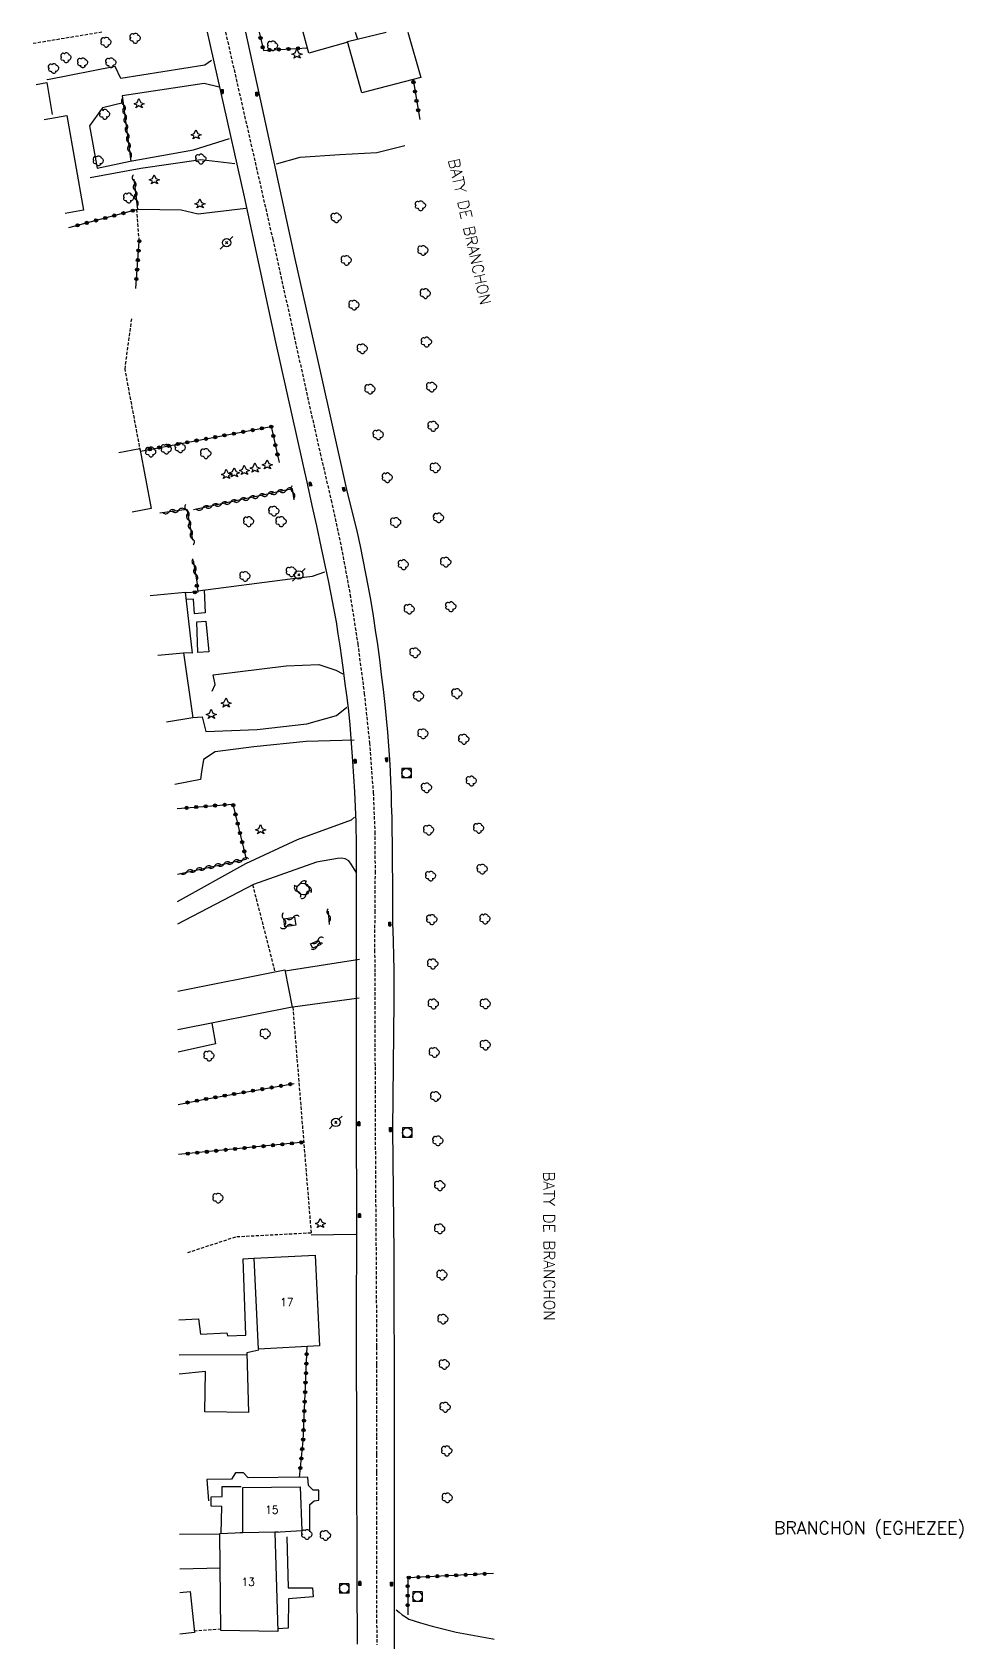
# Model space of a CAD drawing. Header units: millimetres. Extents: x 192000 to 193000, y 146000 to 147000.
# Drawn here: x 192333.4 to 192480.4, y 146746.1 to 147000 of the extents above; entities that cross this region are included whole.
import ezdxf
from ezdxf.enums import TextEntityAlignment as Align

# ---------------------------------------------------------------- set-up
doc = ezdxf.new("R2010")
doc.units = ezdxf.units.MM
doc.linetypes.add('DASHED', pattern=[0.75, 0.5, -0.25])
doc.layers.get('0').update_dxf_attribs({"linetype": 'CONTINUOUS'})
for name, color, linetype in [('W0001', 6, 'DASHED'), ('W0008', 7, 'CONTINUOUS'), ('W0017', 7, 'CONTINUOUS'), ('W0101', 7, 'CONTINUOUS'), ('W0104', 1, 'CONTINUOUS'), ('W0112', 1, 'DASHED'), ('W0300', 7, 'CONTINUOUS'), ('W0303', 7, 'CONTINUOUS'), ('W0310', 3, 'CONTINUOUS'), ('W0323', 7, 'CONTINUOUS'), ('W0330', 7, 'CONTINUOUS'), ('W0333', 7, 'CONTINUOUS'), ('W0401', 7, 'CONTINUOUS'), ('W0420', 7, 'CONTINUOUS'), ('W0473', 7, 'CONTINUOUS'), ('W0980', 7, 'CONTINUOUS'), ('W0989', 7, 'CONTINUOUS'), ('W0991', 7, 'CONTINUOUS'), ('W1102', 7, 'CONTINUOUS')]:
    doc.layers.add(name, color=color, linetype=linetype)
doc.styles.get("Standard").update_dxf_attribs({"font": 'romans.shx', "width": 0.85})

# ---------------------------------------------------------------- blocks, each defined once
blk = doc.blocks.new('T401')
for p, q in [((-0.3, 0.3), (0, 0.3)), ((-0.3, -0.25), (-0.3, 0.3)), ((-0.3, 0.15), (0, 0.15)), ((-0.3, 0), (0, 0)), ((0, 0.3), (0, -0.25)), ((-0.3, -0.15), (0, -0.15)), ((-0.3, -0.25), (-0.3, -0.3)), ((-0.3, -0.3), (0, -0.3)), ((0, -0.3), (0, -0.25))]:
    blk.add_line(p, q)
blk = doc.blocks.new('T300')
for p, q in [((-0.8, 0.51), (-0.86, 0.34)), ((-0.86, 0.34), (-0.86, 0.17)), ((-0.86, 0.17), (-0.74, 0.06)), ((-0.69, 0.63), (-0.8, 0.51)), ((-0.8, -0.06), (-0.74, 0.06)), ((-0.74, 0.06), (-0.69, 0.11)), ((-0.57, 0.69), (-0.69, 0.63)), ((-0.46, 0.69), (-0.57, 0.69)), ((-0.29, 0.63), (-0.46, 0.69)), ((-0.29, 0.63), (-0.17, 0.74)), ((-0.23, 0.57), (-0.29, 0.63)), ((-0.17, 0.74), (-0.06, 0.8)), ((-0.06, 0.8), (0.06, 0.8)), ((0.06, 0.8), (0.23, 0.74)), ((0.23, 0.74), (0.34, 0.63)), ((0.34, 0.63), (0.4, 0.51)), ((0.46, 0.46), (0.34, 0.46)), ((0.4, 0.51), (0.4, 0.46)), ((0.57, 0.4), (0.46, 0.46)), ((0.57, 0.4), (0.69, 0.29)), ((0.69, 0.29), (0.74, 0.17)), ((0.74, 0.06), (0.69, -0.17)), ((0.74, 0.17), (0.74, 0.06)), ((-0.8, -0.17), (-0.8, -0.06)), ((-0.8, -0.23), (-0.8, -0.17)), ((-0.74, -0.34), (-0.8, -0.23)), ((-0.69, -0.4), (-0.74, -0.34)), ((-0.51, -0.46), (-0.69, -0.4)), ((-0.4, -0.46), (-0.51, -0.46)), ((-0.4, -0.46), (-0.34, -0.46)), ((-0.34, -0.46), (-0.34, -0.4)), ((-0.34, -0.51), (-0.34, -0.46)), ((-0.29, -0.63), (-0.34, -0.51)), ((-0.17, -0.74), (-0.29, -0.63)), ((-0.06, -0.8), (-0.17, -0.74)), ((0.06, -0.8), (-0.06, -0.8)), ((0.17, -0.74), (0.06, -0.8)), ((0.23, -0.69), (0.17, -0.74)), ((0.29, -0.46), (0.23, -0.46)), ((0.29, -0.63), (0.23, -0.69)), ((0.46, -0.4), (0.29, -0.46)), ((0.34, -0.51), (0.29, -0.63)), ((0.34, -0.51), (0.34, -0.46)), ((0.57, -0.34), (0.46, -0.4)), ((0.63, -0.29), (0.57, -0.34)), ((0.69, -0.17), (0.63, -0.29))]:
    blk.add_line(p, q)
blk = doc.blocks.new('T303')
for p, q in [((-0.77, 0), (-0.28, 0.21)), ((-0.28, -0.21), (-0.77, 0)), ((-0.28, 0.21), (0, 0.83)), ((0, 0.83), (0.28, 0.21)), ((0.28, 0.21), (0.83, 0)), ((0.83, 0), (0.28, -0.21)), ((-0.49, -0.63), (-0.28, -0.21)), ((0, -0.35), (-0.49, -0.63)), ((0.56, -0.63), (0, -0.35)), ((0.28, -0.21), (0.56, -0.63))]:
    blk.add_line(p, q)
blk = doc.blocks.new('T420')
for p, q in [((0.75, 0.75), (-0.75, 0.75)), ((-0.75, 0.75), (-0.75, -0.75)), ((0.75, 0.75), (0.75, -0.75)), ((0.75, -0.75), (-0.75, -0.75))]:
    blk.add_line(p, q)
blk.add_ellipse((0, 0), major_axis=(-0.53, 0.53), ratio=1, start_param=3.926991, end_param=10.210176)
blk = doc.blocks.new('T473')
for p, q in [((-0.166667, 0.166667), (0.166667, -0.166667)), ((-0.166667, -0.166667), (0.166667, 0.166667)), ((0.500001, 0.500001), (1.000002, 1.000002)), ((-1.000002, -1.000002), (-0.500001, -0.500001))]:
    blk.add_line(p, q)
blk.add_ellipse((0, 0), major_axis=(0.471405, 0.471405), ratio=1, start_param=5.4977871438, end_param=11.780972451)
blk = doc.blocks.new('t323o')
at = {"color": 0, "linetype": 'Continuous'}
for radius in [0.25, 0.15]:
    blk.add_circle((0, 0), radius, dxfattribs=at)
blk = doc.blocks.new('t310o')
at = {"color": 0, "linetype": 'Continuous'}
for centre, start, end in [((-0.5, 0.38), 216.8699, 323.1304), ((0.5, -0.37), 36.8699, 143.1303)]:
    blk.add_arc(centre, 0.625, start, end, dxfattribs=at)

msp = doc.modelspace()

# ---------------------------------------------------------------- linework, layer by layer
at = {"layer": 'W0001'}
msp.add_lwpolyline([(192363.97, 147000), (192364.3, 146998.47), (192371.4, 146967.32), (192377.22, 146940.98), (192378.9, 146933.56), (192380.62, 146926.14), (192382.24, 146918.69), (192383.63, 146911.2), (192384.83, 146903.43), (192385.86, 146895.63), (192386.68, 146887.81), (192387.28, 146879.97), (192387.53, 146873.76), (192387.57, 146867.54), (192387.51, 146861.33), (192387.5, 146855.12), (192387.52, 146851.43), (192387.53, 146847.73), (192387.55, 146844.04), (192387.55, 146840.35), (192387.56, 146836.66), (192387.57, 146832.97), (192387.58, 146829.27), (192387.6, 146825.58), (192387.62, 146821.8), (192387.64, 146818.01), (192387.67, 146814.22), (192387.7, 146810.43), (192387.73, 146806.65), (192387.75, 146802.86), (192387.77, 146799.07), (192387.78, 146795.28), (192387.79, 146792.45), (192387.79, 146789.62), (192387.79, 146786.78), (192387.78, 146783.95), (192387.78, 146781.12), (192387.77, 146778.28), (192387.77, 146775.45), (192387.77, 146772.62), (192387.77, 146768.73), (192387.78, 146764.85), (192387.79, 146760.96), (192387.81, 146757.08), (192387.82, 146753.19), (192387.82, 146749.3), (192387.83, 146745.42)], dxfattribs=at)
at = {"layer": 'W0008'}
for points in [[(192361.05, 147000), (192363.14, 146990.66), (192366.88, 146973.99), (192371.83, 146951.08), (192376.91, 146928.49), (192377.61, 146925.28), (192378.31, 146922.05), (192378.99, 146918.83), (192379.68, 146915.59), (192380.16, 146913.43), (192380.61, 146911.27), (192381.03, 146909.09), (192381.42, 146906.92), (192381.7, 146905.03), (192381.99, 146903.13), (192382.26, 146901.21), (192382.52, 146899.31), (192382.82, 146897.15), (192383.1, 146894.99), (192383.37, 146892.81), (192383.6, 146890.65), (192383.82, 146887.78), (192384.02, 146884.9), (192384.18, 146882.5), (192384.32, 146880.09), (192384.43, 146877.7), (192384.52, 146875.29), (192384.57, 146871.5), (192384.58, 146867.7), (192384.58, 146863.9), (192384.58, 146860.1), (192384.58, 146844.52), (192384.6, 146827.9), (192384.63, 146813.32), (192384.6, 146794.38), (192384.62, 146776.53), (192384.68, 146755.28), (192384.73, 146745.52)], [(192390.68, 146709.17), (192390.62, 146755.08), (192390.62, 146781.63), (192390.57, 146807.19), (192390.4, 146826.82), (192390.58, 146846.96), (192390.58, 146848.72), (192390.58, 146850.45), (192390.57, 146852.21), (192390.53, 146853.94), (192390.47, 146856.64), (192390.4, 146859.33), (192390.37, 146864.62), (192390.32, 146869.9), (192390.32, 146871.95), (192390.28, 146874.01), (192390.25, 146876.05), (192390.18, 146878.1), (192390.15, 146879.86), (192390.08, 146881.64), (192390, 146883.39), (192389.9, 146885.16), (192389.75, 146887.34), (192389.58, 146889.51), (192389.4, 146891.68), (192389.18, 146893.86), (192388.9, 146896.23), (192388.61, 146898.59), (192388.31, 146900.96), (192387.99, 146903.34), (192387.66, 146905.61), (192387.31, 146907.88), (192386.93, 146910.15), (192386.52, 146912.41), (192386.12, 146914.56), (192385.71, 146916.72), (192385.26, 146918.87), (192384.77, 146921.02), (192383.1, 146927.8), (192378.9, 146946.68), (192374.95, 146964.21), (192369.27, 146990.39), (192367.16, 147000)]]:
    msp.add_lwpolyline(points, dxfattribs=at)
at = {"layer": 'W0017'}
for points in [[(192361.73, 146995.53), (192360.67, 146994.77), (192347.43, 146992.67), (192346.5, 146994.6), (192335.83, 146992.47), (192335.83, 146992.57)], [(192362.97, 146991.33), (192360.6, 146991.92), (192347.63, 146989.97)], [(192347.78, 146988.82), (192344.52, 146988.03), (192342.47, 146985.23), (192343.67, 146978.52), (192348.9, 146979.62), (192358.9, 146981.43), (192364.57, 146983.2)], [(192365.4, 146979.22), (192360.03, 146979.83), (192350.6, 146978.48), (192342.6, 146977.03)], [(192360.27, 146891.92), (192360.82, 146889.62), (192368.97, 146889.92), (192376.82, 146890.82), (192381.48, 146892.13), (192383.12, 146893.42)], [(192384.28, 146888.23), (192376.68, 146888), (192368.43, 146887.18), (192362.33, 146886.4), (192360.47, 146885.18), (192360.18, 146883.22), (192360.02, 146882.03), (192355.93, 146881.24)], [(192356.38, 146862.76), (192367.18, 146868.77), (192375.32, 146872.57), (192383.83, 146875.68), (192384.32, 146876.08)], [(192384.6, 146867.38), (192383.82, 146868.68), (192383.42, 146869.17), (192382.87, 146869.5), (192382.25, 146869.63), (192381.62, 146869.57), (192378.32, 146868.97), (192368.37, 146865.47), (192356.39, 146859.17)], [(192373.35, 146851.8), (192385.1, 146853.67)], [(192385.08, 146847.52), (192374.57, 146846.08)], [(192377.48, 146810.13), (192384.53, 146810.27)], [(192390.9, 146750.97), (192391.37, 146750.57), (192391.87, 146750.17), (192392.37, 146749.82), (192392.88, 146749.47), (192394.73, 146748.9), (192396.6, 146748.37), (192398.48, 146747.87), (192400.37, 146747.4)], [(192400.37, 146747.4), (192406.17, 146746.37), (192406.4, 146746.33)]]:
    msp.add_lwpolyline(points, dxfattribs=at)
at = {"layer": 'W0101'}
for points in [[(192335.3, 146986.23), (192338.88, 146986.87)], [(192338.88, 146986.87), (192341.53, 146971.9), (192338.63, 146971.38)], [(192347.11, 146933.67), (192350.43, 146934.3), (192352.22, 146924.8), (192349.23, 146924.23)], [(192352.04, 146911.06), (192357.6, 146911.62)], [(192357.6, 146911.62), (192358.67, 146901.97), (192357.32, 146902.03)], [(192357.32, 146902.03), (192358.77, 146891.78), (192354.65, 146891.07)], [(192366.67, 146763.78), (192366.67, 146770.27), (192375.73, 146770.38)], [(192375.73, 146770.38), (192376, 146763.4), (192373.42, 146763.26)], [(192371.72, 146763.17), (192372.2, 146747.53), (192363.22, 146747.67), (192363.03, 146762.98), (192366.67, 146763.13)], [(192366.67, 146763.13), (192366.67, 146763.78)], [(192373.42, 146763.26), (192371.72, 146763.17)]]:
    msp.add_lwpolyline(points, dxfattribs=at)
msp.add_lwpolyline([(192378.12, 146806.93), (192378.82, 146792.6), (192369.17, 146792.12), (192368.47, 146806.47)], close=True, dxfattribs=at)
at = {"layer": 'W0104'}
for points in [[(192383.25, 146998.42), (192377.13, 146996.68), (192376.2, 147000)], [(192385.48, 146990.42), (192383.22, 146998.53), (192389.31, 147000)], [(192384.41, 147000), (192384.77, 146998.9)], [(192392.72, 147000), (192394.8, 146992.82), (192385.48, 146990.42)], [(192334.06, 146991.74), (192335.72, 146992.03), (192336.6, 146987.02)], [(192356.43, 146848.62), (192373.32, 146851.97), (192374.47, 146846.07), (192356.44, 146842.51)], [(192361.78, 146843.57), (192362.37, 146840.3), (192356.46, 146838.99)], [(192356.59, 146796.74), (192359.67, 146796.9), (192359.98, 146794.48), (192364.18, 146794.7), (192364.27, 146794.18), (192367.17, 146794.33), (192366.72, 146806.38), (192368.3, 146806.48)], [(192369.22, 146791.93), (192367.33, 146791.5), (192367.6, 146782.08), (192360.67, 146782.22), (192360.77, 146788.57), (192356.62, 146788.17)], [(192363.27, 146763), (192363.37, 146767.28), (192361.67, 146767.3), (192361.68, 146768.8), (192363.4, 146768.83), (192363.42, 146770.4), (192366.43, 146770.4)], [(192356.7, 146762.9), (192363.03, 146762.95)], [(192363.1, 146757.55), (192356.72, 146757.38)], [(192356.73, 146753.69), (192358.38, 146753.82), (192359.03, 146747.37), (192356.75, 146747.08)]]:
    msp.add_lwpolyline(points, dxfattribs=at)
at = {"layer": 'W0112'}
for points in [[(192344.43, 147000), (192333.42, 146998.17)], [(192350.33, 146967.03), (192349.95, 146972)], [(192350.53, 146933.88), (192348.08, 146946.82), (192349.18, 146955.03)], [(192368.23, 146865.4), (192371.75, 146851.65)], [(192374.57, 146846.08), (192377.47, 146810.43), (192365.52, 146809.8), (192357.92, 146807.28)], [(192363.22, 146747.9), (192359.02, 146747.6)]]:
    msp.add_lwpolyline(points, dxfattribs=at)
at = {"layer": 'W0310'}
for points in [[(192347.63, 146989.97), (192349, 146979.63)], [(192349.48, 146976.8), (192350.03, 146972.02)], [(192374.77, 146926.18), (192374.52, 146927.9), (192358.9, 146924.58)], [(192353.57, 146924.1), (192357.82, 146924.68), (192358.73, 146919.82)], [(192358.87, 146916.62), (192359.48, 146912.92)], [(192356.37, 146867.1), (192367.23, 146869.43)], [(192380.4, 146859.12), (192380.22, 146861.23)]]:
    msp.add_lwpolyline(points, dxfattribs=at)
for points in [[(192376.63, 146863.83), (192376.28, 146863.8), (192375.92, 146863.87), (192375.62, 146864.03), (192375.37, 146864.3), (192375.2, 146864.62), (192375.22, 146864.92), (192375.33, 146865.18), (192375.52, 146865.42), (192375.75, 146865.6), (192376.03, 146865.68), (192376.42, 146865.63), (192376.77, 146865.47), (192377.03, 146865.18), (192377.18, 146864.83), (192377.17, 146864.53), (192377.07, 146864.25), (192376.88, 146864)], [(192375.08, 146859.03), (192373.32, 146858.77), (192373.18, 146860.02), (192374.83, 146860.27)], [(192377.38, 146856.07), (192378.57, 146856.63), (192379.03, 146856), (192377.73, 146855.4)]]:
    msp.add_lwpolyline(points, close=True, dxfattribs=at)
at = {"layer": 'W0323'}
for points in [[(192369.28, 147000), (192369.93, 146997.12), (192376.9, 146997.53)], [(192393.57, 146992.5), (192394.62, 146986.2)], [(192350.03, 146972.02), (192339.14, 146969.12)], [(192349.77, 146959.53), (192350.33, 146967.03)], [(192350.53, 146933.88), (192371.18, 146937.73), (192372.43, 146932.08)], [(192359.4, 146912.82), (192359.6, 146911.62), (192357.62, 146911.48)], [(192356.33, 146877.44), (192365.13, 146878.13), (192367.23, 146869.43)], [(192356.48, 146830.73), (192360.43, 146831.52), (192374.77, 146834.03)], [(192376.3, 146824.77), (192356.51, 146822.82)], [(192375.62, 146771.85), (192376.2, 146777.6), (192376.83, 146792.5)], [(192406.29, 146756.7), (192392.73, 146756.02), (192392.73, 146750.18)]]:
    msp.add_lwpolyline(points, dxfattribs=at)
at = {"layer": 'W0330'}
for points in [[(192371.98, 146979.23), (192375.73, 146980.27), (192382.02, 146980.68), (192387.87, 146981.03), (192392.28, 146982.1)], [(192350.2, 146972.07), (192356.93, 146971.97), (192359.63, 146971.33), (192367.18, 146972.22)], [(192359.57, 146911.82), (192374.18, 146913.68), (192377.7, 146914.13), (192379.63, 146914.83)], [(192360.6, 146911.95), (192360.73, 146908.32), (192359.08, 146908.2), (192358.88, 146910.5), (192357.73, 146910.42)], [(192361.83, 146895.97), (192362.33, 146897.03), (192362, 146898.53), (192373.53, 146899.97), (192378.68, 146900.18), (192381.38, 146899.3), (192382.47, 146898.72)], [(192358.77, 146891.8), (192360.27, 146891.92)]]:
    msp.add_lwpolyline(points, dxfattribs=at)
msp.add_lwpolyline([(192360.83, 146907), (192361.32, 146902.18), (192359.6, 146902.07), (192359.4, 146906.9)], close=True, dxfattribs=at)
at = {"layer": 'W0333'}
for points in [[(192377.27, 146763.47), (192377.27, 146767.6), (192377.97, 146768.18), (192378.7, 146768.27), (192378.68, 146769.82), (192377.77, 146769.82), (192377.08, 146770.58), (192376.97, 146771.87), (192367.52, 146771.78), (192366.77, 146772.58), (192365.53, 146772.58), (192364.88, 146771.6), (192361, 146771.52), (192361.27, 146768.17)], [(192373.62, 146762.48), (192373.87, 146754.4), (192377.68, 146754.4), (192377.77, 146753.02), (192373.92, 146752.68), (192373.83, 146748.07), (192372.18, 146747.97)]]:
    msp.add_lwpolyline(points, dxfattribs=at)
at = {"layer": 'W1102'}
for points in [[(192357.32, 146901.98), (192353.28, 146901.59)], [(192367.33, 146791.22), (192356.61, 146791.15)], [(192366.67, 146763.12), (192366.28, 146763.12)], [(192371.72, 146763.19), (192366.67, 146763.12)], [(192372.3, 146763.2), (192371.72, 146763.19)]]:
    msp.add_lwpolyline(points, dxfattribs=at)

# ---------------------------------------------------------------- block references
at = {"layer": 'W0300'}
for p in [(192345.12, 146998.4), (192349.72, 146999.03), (192338.8, 146995.97), (192371.42, 146997.83), (192336.83, 146994.27), (192341.42, 146995.17), (192345.88, 146995.17), (192344.9, 146987.03), (192343.9, 146979.68), (192360.08, 146979.97), (192348.68, 146973.82), (192394.77, 146972.6), (192381.47, 146970.7), (192395.17, 146965.53), (192383.07, 146963.97), (192395.53, 146958.73), (192384.27, 146956.9), (192385.58, 146950.02), (192395.72, 146951.08), (192386.8, 146943.63), (192396.53, 146943.97), (192396.78, 146937.78), (192356.83, 146934.38), (192388.1, 146936.43), (192352.18, 146933.73), (192354.63, 146934.17), (192360.87, 146933.47), (192389.53, 146929.67), (192397.13, 146931.22), (192371.62, 146924.37), (192367.63, 146922.73), (192372.77, 146922.73), (192390.87, 146922.6), (192397.63, 146923.32), (192367.07, 146914.08), (192374.38, 146914.82), (192392.08, 146915.93), (192398.77, 146916.32), (192399.57, 146909.3), (192393, 146908.9), (192393.93, 146902.03), (192394.47, 146895.17), (192400.52, 146895.58), (192395.18, 146889.23), (192401.62, 146888.37), (192402.8, 146881.78), (192395.73, 146880.72), (192396.08, 146874.03), (192403.97, 146874.32), (192396.37, 146866.78), (192404.52, 146867.87), (192396.57, 146859.9), (192404.97, 146860), (192396.72, 146852.9), (192396.82, 146846.58), (192405.03, 146846.6), (192370.28, 146841.87), (192361.38, 146838.38), (192396.97, 146838.92), (192405.03, 146840.1), (192397.17, 146831.97), (192397.52, 146824.97), (192397.83, 146817.9), (192362.8, 146815.93), (192397.82, 146811.08), (192398.18, 146803.8), (192398.33, 146796.82), (192398.53, 146789.68), (192398.67, 146782.92), (192398.93, 146776.02), (192399, 146768.62), (192376.83, 146762.83), (192379.77, 146762.67)]:
    msp.add_blockref('T300', p, dxfattribs=at)
at = {"layer": 'W0303'}
for p in [(192375.22, 146996.53), (192350.28, 146988.7), (192359.28, 146983.77), (192352.68, 146976.67), (192359.9, 146972.88), (192364.07, 146930.18), (192365.33, 146930.42), (192366.92, 146930.8), (192368.6, 146931.18), (192370.53, 146931.68), (192364.03, 146894.1), (192361.68, 146892.3), (192369.47, 146874.1), (192378.92, 146811.92)]:
    msp.add_blockref('T303', p, dxfattribs=at)
at = {"layer": 'W0310'}
for p, rotation in [((192347.82, 146988.56), 277.5354385256919), ((192348.02, 146987.07), 277.5354385256919), ((192348.21, 146985.58), 277.5354385256919), ((192348.41, 146984.09), 277.5354385256919), ((192348.61, 146982.61), 277.5354385256919), ((192348.8, 146981.12), 277.5354385256919), ((192349.52, 146976.49), 276.559664378757), ((192349.69, 146975), 276.559664378757), ((192349.86, 146973.51), 276.559664378757), ((192372.11, 146927.39), 191.99123883595), ((192373.57, 146927.7), 191.99123883595), ((192374.59, 146927.37), 98.28421077082616), ((192357.86, 146924.48), 280.6608834365357), ((192360.37, 146924.89), 191.99123883595), ((192361.83, 146925.21), 191.99123883595), ((192363.3, 146925.52), 191.99123883595), ((192364.77, 146925.83), 191.99123883595), ((192366.24, 146926.14), 191.99123883595), ((192367.7, 146926.45), 191.99123883595), ((192369.17, 146926.76), 191.99123883595), ((192370.64, 146927.08), 191.99123883595), ((192355.05, 146924.3), 7.810882805991972), ((192356.54, 146924.51), 7.810882805991972), ((192358.13, 146923), 280.6608834365357), ((192358.41, 146921.53), 280.6608834365357), ((192358.69, 146920.05), 280.6608834365357), ((192358.99, 146915.88), 279.4522773661055), ((192359.24, 146914.4), 279.4522773661055), ((192365.17, 146868.99), 12.09506198445243), ((192366.63, 146869.3), 12.09506198445243), ((192357.83, 146867.42), 12.09506198445243), ((192359.3, 146867.73), 12.09506198445243), ((192360.77, 146868.05), 12.09506198445243), ((192362.23, 146868.36), 12.09506198445243), ((192363.7, 146868.68), 12.09506198445243), ((192375.34, 146864.36), 117.7808839404128), ((192375.77, 146865.61), 16.34568593535041), ((192376.65, 146863.85), 213.7429233940425), ((192377.06, 146865.12), 293.1985905142232), ((192380.27, 146860.61), 94.94286544062851), ((192373.6, 146858.81), 188.5656652997585), ((192373.19, 146859.97), 96.11874043400549), ((192374.62, 146860.24), 8.615648184044362), ((192378.54, 146856.62), 25.5496903589324), ((192378.41, 146855.71), 204.7751405692386)]:
    msp.add_blockref('t310o', p, dxfattribs=dict(at, rotation=rotation))
at = {"layer": 'W0323'}
for p, rotation in [((192369.49, 146999.09), 282.7143730051918), ((192369.82, 146997.62), 282.7143730051918), ((192370.91, 146997.18), 3.417077425712112), ((192372.41, 146997.26), 3.417077425712112), ((192373.91, 146997.35), 3.417077425712112), ((192375.4, 146997.44), 3.417077425712112), ((192393.63, 146992.12), 279.4623222079397), ((192393.88, 146990.64), 279.4623222079397), ((192394.12, 146989.16), 279.4623222079397), ((192394.37, 146987.68), 279.4623222079397), ((192344.94, 146970.66), 194.9049999692374), ((192346.39, 146971.05), 194.9049999692374), ((192347.84, 146971.43), 194.9049999692374), ((192349.29, 146971.82), 194.9049999692374), ((192340.59, 146969.5), 194.9049999692374), ((192342.04, 146969.89), 194.9049999692374), ((192343.49, 146970.28), 194.9049999692374), ((192350.22, 146965.52), 85.68425912799687), ((192350.33, 146967.01), 85.68425912799687), ((192350.11, 146964.02), 85.68425912799687), ((192349.88, 146961.03), 85.68425912799687), ((192349.99, 146962.52), 85.68425912799687), ((192369.7, 146937.46), 10.5610106912149), ((192371.18, 146937.73), 10.5610106912149), ((192356.43, 146934.98), 10.5610106912149), ((192357.91, 146935.26), 10.5610106912149), ((192359.38, 146935.53), 10.5610106912149), ((192360.86, 146935.81), 10.5610106912149), ((192362.33, 146936.08), 10.5610106912149), ((192363.8, 146936.36), 10.5610106912149), ((192365.28, 146936.63), 10.5610106912149), ((192366.75, 146936.91), 10.5610106912149), ((192368.23, 146937.18), 10.5610106912149), ((192371.51, 146936.27), 282.4751097122214), ((192352.01, 146934.16), 10.5610106912149), ((192353.48, 146934.43), 10.5610106912149), ((192354.96, 146934.71), 10.5610106912149), ((192371.83, 146934.81), 282.4751097122214), ((192372.15, 146933.34), 282.4751097122214), ((192359.43, 146912.62), 279.4623222084763), ((192359.11, 146911.58), 183.8658498474281), ((192357.83, 146877.56), 4.476658748435412), ((192359.32, 146877.68), 4.476658748435412), ((192360.82, 146877.8), 4.476658748435412), ((192362.31, 146877.91), 4.476658748435412), ((192363.81, 146878.03), 4.476658748435412), ((192365.17, 146877.97), 283.5704343851802), ((192365.53, 146876.51), 283.5704343851802), ((192365.88, 146875.05), 283.5704343851802), ((192366.23, 146873.59), 283.5704343851802), ((192366.58, 146872.13), 283.5704343851802), ((192366.93, 146870.67), 283.5704343851802), ((192371.24, 146833.41), 9.955524937679183), ((192372.72, 146833.67), 9.955524937679183), ((192374.2, 146833.93), 9.955524937679183), ((192357.95, 146831.03), 11.20361937172727), ((192359.43, 146831.32), 11.20361937172727), ((192360.9, 146831.6), 9.955524937679183), ((192362.38, 146831.86), 9.955524937679183), ((192363.85, 146832.12), 9.955524937679183), ((192365.33, 146832.38), 9.955524937679183), ((192366.81, 146832.64), 9.955524937679183), ((192368.29, 146832.9), 9.955524937679183), ((192369.76, 146833.15), 9.955524937679183), ((192360.99, 146823.26), 185.6074319606991), ((192362.48, 146823.41), 185.6074319606991), ((192363.97, 146823.56), 185.6074319606991), ((192365.47, 146823.7), 185.6074319606991), ((192366.96, 146823.85), 185.6074319606991), ((192368.45, 146824), 185.6074319606991), ((192369.94, 146824.14), 185.6074319606991), ((192371.44, 146824.29), 185.6074319606991), ((192372.93, 146824.44), 185.6074319606991), ((192374.42, 146824.58), 185.6074319606991), ((192375.92, 146824.73), 185.6074319606991), ((192358, 146822.97), 185.6074319606991), ((192359.49, 146823.12), 185.6074319606991), ((192376.78, 146791.31), 87.56735350525102), ((192376.66, 146788.31), 87.56735350525102), ((192376.72, 146789.81), 87.56735350525102), ((192376.53, 146785.31), 87.56735350525102), ((192376.59, 146786.81), 87.56735350525102), ((192376.46, 146783.81), 87.56735350525102), ((192376.34, 146780.82), 87.56735350525102), ((192376.4, 146782.32), 87.56735350525102), ((192376.21, 146777.82), 87.56735350525102), ((192376.27, 146779.32), 87.56735350525102), ((192376.07, 146776.33), 84.21049118200602), ((192375.77, 146773.34), 84.21049118200602), ((192375.92, 146774.83), 84.21049118200602), ((192392.73, 146754.68), 270), ((192392.9, 146756.03), 182.8677069545504), ((192394.4, 146756.1), 182.8677069545504), ((192395.9, 146756.18), 182.8677069545504), ((192397.39, 146756.25), 182.8677069545504), ((192398.89, 146756.33), 182.8677069545504), ((192400.39, 146756.4), 182.8677069545504), ((192401.89, 146756.48), 182.8677069545504), ((192403.39, 146756.55), 182.8677069545504), ((192404.88, 146756.63), 182.8677069545504), ((192392.73, 146753.18), 270), ((192392.73, 146751.68), 270)]:
    msp.add_blockref('t323o', p, dxfattribs=dict(at, rotation=rotation))
at = {"layer": 'W0401'}
for p in [(192363.57, 146990.63), (192369.03, 146990.23)]:
    msp.add_blockref('T401', p, dxfattribs=at)
for p, rotation in [((192377.2, 146928.6), 192.6848037515379), ((192382.77, 146927.88), 12.53942499628702), ((192384.28, 146884.87), 183.9632395777003), ((192389.53, 146885.18), 3.950626039536067), ((192390.03, 146859.22), 1.432062084985565), ((192384.87, 146827.67), 180.1296456418688), ((192390.17, 146826.77), 0.4873649605027608), ((192384.97, 146813.18), 179.9001103046214), ((192385.02, 146755.1), 180.2933925970307), ((192390.33, 146755.03), 0.08236206347768471)]:
    msp.add_blockref('T401', p, dxfattribs=dict(at, rotation=rotation))
at = {"layer": 'W0420'}
for p in [(192392.53, 146883.02), (192392.63, 146826.27), (192382.7, 146754.32), (192394.27, 146753.02)]:
    msp.add_blockref('T420', p, dxfattribs=at)
at = {"layer": 'W0473'}
for p in [(192364.13, 146966.77), (192375.52, 146914.32), (192381.37, 146827.9)]:
    msp.add_blockref('T473', p, dxfattribs=at)

# ---------------------------------------------------------------- texts
at = {"layer": 'W0980'}
msp.add_text('BRANCHON (EGHEZEE)', height=2, dxfattribs=at).set_placement((192465.65, 146763.74), align=Align.MIDDLE)
at = {"layer": 'W0989'}
for rotation, p in [(282.5656, (192399.11, 146979.81)), (270.1528, (192414.17, 146820.15))]:
    msp.add_text('BATY DE BRANCHON', height=1.75, rotation=rotation, dxfattribs=at).set_placement(p)
at = {"layer": 'W0991'}
for s, p in [('17', (192373.64, 146799.52)), ('15', (192371.27, 146766.75)), ('13', (192367.54, 146755.36))]:
    msp.add_text(s, height=1.25, dxfattribs=at).set_placement(p, align=Align.MIDDLE_CENTER)

doc.saveas('drawing.dxf')
